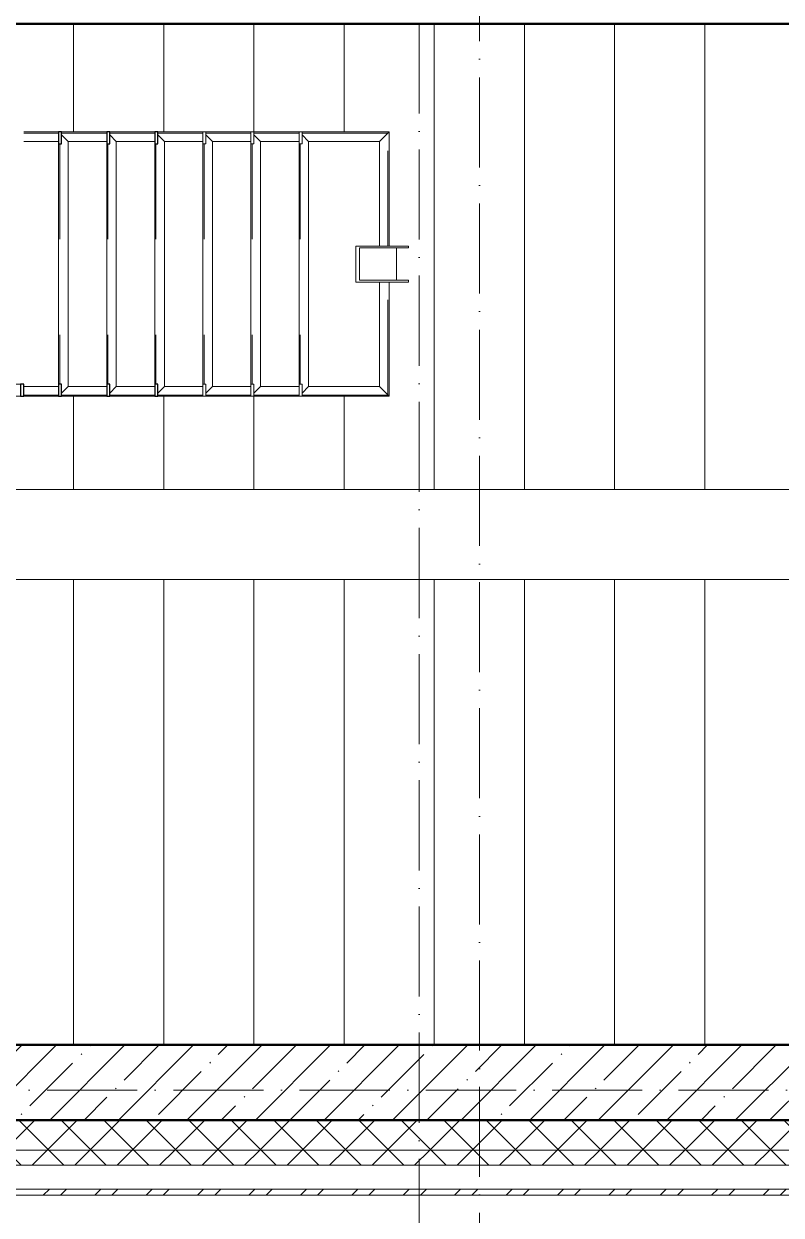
# Model space of a CAD drawing. Header units: millimetres. Extents: x -401725 to 250493, y 305116 to 802890.
# Drawn here: x 150763 to 153283, y 513880 to 517847 of the extents above; entities that cross this region are included whole.
import ezdxf

# ---------------------------------------------------------------- set-up
doc = ezdxf.new("R2010")
doc.units = ezdxf.units.MM
doc.linetypes.add('50_200_ШТРИХ_1Т_ш5_п1_п1_', pattern=[700, 500, -100, 0, -100])
doc.linetypes.add('Штрих', pattern=[635, 317.5, -317.5])
for name, color, linetype, lineweight in [('A-GENM-____-HDLN', 7, 'Штрих', 9), ('A-GENM-____-MCUT', 7, 'Continuous', 25), ('A-GENM-____-OTLN', 7, 'Continuous', 9), ('A-WALL-____-MCUT', 7, 'Continuous', 13), ('A-WALL-____-MCUT-1', 7, 'Continuous', 9), ('A-WALL-____-MCUT-2', 7, 'Continuous', 50), ('A-WALL-____-PATT-1', 7, 'Continuous', 9), ('A-WALL-FNSH-MCUT-1', 7, 'Continuous', 9), ('S-GRID-____-OTLN-1', 7, '50_200_ШТРИХ_1Т_ш5_п1_п1_', 9), ('S-STRS-____-OTLN-1', 7, 'Continuous', 9)]:
    doc.layers.add(name, color=color, linetype=linetype, lineweight=lineweight)
pattern_1 = [(45, (142429.06, 459015.94), (-70.71068, 70.71068), []), (135, (142429.06, 459015.94), (-70.71068, -70.71068), [])]

# ---------------------------------------------------------------- blocks, each defined once
blk = doc.blocks.new('ОМ_Труба_ГОСТ 8639-82 - ОМ_Труба_ГОСТ 8639-82-26350154-АР1_План отверстий 3 этажа в осях 1-64_Ю-ЯЯ')
at = {"layer": 'A-GENM-____-OTLN'}
for p, q in [((9439.1, 57971), (9439.1, 58091)), ((9439.1, 58091), (9614.1, 58091)), ((9614.1, 58085), (9451.2, 58085)), ((9451.2, 58085), (9451.2, 57977)), ((9574, 58085), (9574, 57977)), ((9614.1, 58091), (9614.1, 58085)), ((9614.1, 57971), (9439.1, 57971)), ((9451.2, 57977), (9614.1, 57977)), ((9614.1, 57977), (9614.1, 57971))]:
    blk.add_line(p, q, dxfattribs=at)
blk = doc.blocks.new('ОМ_Уголок_ГОСТ 8509-93 - ОМ_Уголок_ГОСТ 8509-93-26349651-АР1_План отверстий 3 этажа в осях 1-64_Ю-ЯЯ')
at = {"layer": 'A-GENM-____-HDLN'}
for p, q in [((4, -4), (380, -4)), ((500, -4), (876, -4))]:
    blk.add_line(p, q, dxfattribs=at)
at = {"layer": 'A-GENM-____-OTLN'}
for p, q in [((380, 0), (0, 0)), ((32, -32), (0, 0)), ((32, -32), (380, -32)), ((880, 0), (500, 0)), ((500, -32), (848, -32)), ((880, 0), (848, -32))]:
    blk.add_line(p, q, dxfattribs=at)
blk = doc.blocks.new('ОМ_Уголок_ГОСТ 8509-93 - ОМ_Уголок_ГОСТ 8509-93-V149-АР1_План отверстий 3 этажа в осях 1-64_Ю-ЯЯ')
at = {"layer": 'A-GENM-____-HDLN'}
blk.add_line((40, -4), (840, -4), dxfattribs=at)
at = {"layer": 'A-GENM-____-OTLN'}
for p, q in [((32, -32), (10, -10)), ((32, -32), (848, -32)), ((840, 0), (40, 0)), ((870, -10), (848, -32))]:
    blk.add_line(p, q, dxfattribs=at)
blk = doc.blocks.new('ОМ_Уголок_ГОСТ 8509-93 - ОМ_Уголок_ГОСТ 8509-93-19082047-АР1_План отверстий 3 этажа в осях 1-64_Ю-ЯЯ')
at = {"layer": 'A-GENM-____-HDLN'}
blk.add_line((10, -4), (296, -4), dxfattribs=at)
at = {"layer": 'A-GENM-____-OTLN'}
for p, q in [((300, 0), (10, 0)), ((32, -32), (10, -10)), ((32, -32), (268, -32)), ((300, 0), (268, -32))]:
    blk.add_line(p, q, dxfattribs=at)
blk = doc.blocks.new('ОМ_Уголок_ГОСТ 8509-93 - ОМ_Уголок_ГОСТ 8509-93-V150-АР1_План отверстий 3 этажа в осях 1-64_Ю-ЯЯ')
at = {"layer": 'A-GENM-____-HDLN'}
blk.add_line((4, -4), (290, -4), dxfattribs=at)
at = {"layer": 'A-GENM-____-OTLN'}
for p, q in [((290, 0), (0, 0)), ((32, -32), (0, 0)), ((32, -32), (268, -32)), ((290, -10), (268, -32))]:
    blk.add_line(p, q, dxfattribs=at)
blk = doc.blocks.new('ОМ_Уголок_ГОСТ 8509-93 - ОМ_Уголок_ГОСТ 8509-93-V151-АР1_План отверстий 3 этажа в осях 1-64_Ю-ЯЯ')
at = {"layer": 'A-GENM-____-HDLN'}
blk.add_line((10, -4), (160, -4), dxfattribs=at)
at = {"layer": 'A-GENM-____-OTLN'}
for p, q in [((160, 0), (10, 0)), ((32, -32), (10, -10)), ((32, -32), (160, -32))]:
    blk.add_line(p, q, dxfattribs=at)
blk = doc.blocks.new('ОМ_Уголок_ГОСТ 8509-93 - ОМ_Уголок_ГОСТ 8509-93-V152-АР1_План отверстий 3 этажа в осях 1-64_Ю-ЯЯ')
at = {"layer": 'A-GENM-____-HDLN'}
blk.add_line((140, -4), (290, -4), dxfattribs=at)
at = {"layer": 'A-GENM-____-OTLN'}
for p, q in [((290, 0), (140, 0)), ((140, -32), (268, -32)), ((290, -10), (268, -32))]:
    blk.add_line(p, q, dxfattribs=at)
blk = doc.blocks.new('ОМ_Уголок_ГОСТ 8509-93 - ОМ_Уголок_ГОСТ 8509-93-V154-АР1_План отверстий 3 этажа в осях 1-64_Ю-ЯЯ')
at = {"layer": 'A-GENM-____-HDLN'}
blk.add_line((44.3, -4), (160, -4), dxfattribs=at)
at = {"layer": 'A-GENM-____-OTLN'}
for p, q in [((160, 0), (44.3, 0)), ((44.3, -32), (160, -32))]:
    blk.add_line(p, q, dxfattribs=at)
blk = doc.blocks.new('ОМ_Уголок_ГОСТ 8509-93 - ОМ_Уголок_ГОСТ 8509-93-V155-АР1_План отверстий 3 этажа в осях 1-64_Ю-ЯЯ')
at = {"layer": 'A-GENM-____-HDLN'}
blk.add_line((140, -4), (255.7, -4), dxfattribs=at)
at = {"layer": 'A-GENM-____-OTLN'}
for p, q in [((255.7, 0), (140, 0)), ((140, -32), (255.7, -32))]:
    blk.add_line(p, q, dxfattribs=at)
blk = doc.blocks.new('ОМ_Полоса_Трапеция прямоугольная_Прокат_ГОСТ 103-2006 - ОМ_Полоса_Трапеция прямоугольная_Прокат_ГОСТ 103-2006-19082130-АР1_План отверстий 3 этажа в осях 1-64_Ю-ЯЯ')
at = {"layer": 'A-GENM-____-OTLN'}
for p, q in [((9250, 58471), (9260, 58471)), ((9250, 58431), (9250, 58471)), ((9260, 58471), (9260, 58431)), ((9260, 58431), (9250, 58431))]:
    blk.add_line(p, q, dxfattribs=at)
blk = doc.blocks.new('ОМ_Полоса_Трапеция прямоугольная_Прокат_ГОСТ 103-2006 - ОМ_Полоса_Трапеция прямоугольная_Прокат_ГОСТ 103-2006-V157-АР1_План отверстий 3 этажа в осях 1-64_Ю-ЯЯ')
at = {"layer": 'A-GENM-____-MCUT'}
for p, q in [((8780, 58471), (8770, 58471)), ((8770, 58471), (8770, 58431)), ((8780, 58431), (8780, 58471)), ((8770, 58431), (8780, 58431))]:
    blk.add_line(p, q, dxfattribs=at)
blk = doc.blocks.new('ОМ_Полоса_Трапеция прямоугольная_Прокат_ГОСТ 103-2006 - ОМ_Полоса_Трапеция прямоугольная_Прокат_ГОСТ 103-2006-V158-АР1_План отверстий 3 этажа в осях 1-64_Ю-ЯЯ')
at = {"layer": 'A-GENM-____-MCUT'}
for p, q in [((8620, 58471), (8610, 58471)), ((8610, 58471), (8610, 58431)), ((8620, 58431), (8620, 58471)), ((8610, 58431), (8620, 58431))]:
    blk.add_line(p, q, dxfattribs=at)
blk = doc.blocks.new('ОМ_Полоса_Трапеция прямоугольная_Прокат_ГОСТ 103-2006 - ОМ_Полоса_Трапеция прямоугольная_Прокат_ГОСТ 103-2006-V159-АР1_План отверстий 3 этажа в осях 1-64_Ю-ЯЯ')
at = {"layer": 'A-GENM-____-MCUT'}
for p, q in [((8460, 58471), (8450, 58471)), ((8450, 58471), (8450, 58431)), ((8460, 58431), (8460, 58471)), ((8450, 58431), (8460, 58431))]:
    blk.add_line(p, q, dxfattribs=at)
blk = doc.blocks.new('ОМ_Полоса_Трапеция прямоугольная_Прокат_ГОСТ 103-2006 - ОМ_Полоса_Трапеция прямоугольная_Прокат_ГОСТ 103-2006-19082170-АР1_План отверстий 3 этажа в осях 1-64_Ю-ЯЯ')
at = {"layer": 'A-GENM-____-OTLN'}
for p, q in [((9250, 57631), (9260, 57631)), ((9250, 57591), (9250, 57631)), ((9260, 57631), (9260, 57591)), ((9260, 57591), (9250, 57591))]:
    blk.add_line(p, q, dxfattribs=at)
blk = doc.blocks.new('ОМ_Полоса_Трапеция прямоугольная_Прокат_ГОСТ 103-2006 - ОМ_Полоса_Трапеция прямоугольная_Прокат_ГОСТ 103-2006-V160-АР1_План отверстий 3 этажа в осях 1-64_Ю-ЯЯ')
at = {"layer": 'A-GENM-____-MCUT'}
for p, q in [((8780, 57631), (8770, 57631)), ((8770, 57631), (8770, 57591)), ((8780, 57591), (8780, 57631)), ((8770, 57591), (8780, 57591))]:
    blk.add_line(p, q, dxfattribs=at)
blk = doc.blocks.new('ОМ_Полоса_Трапеция прямоугольная_Прокат_ГОСТ 103-2006 - ОМ_Полоса_Трапеция прямоугольная_Прокат_ГОСТ 103-2006-V161-АР1_План отверстий 3 этажа в осях 1-64_Ю-ЯЯ')
at = {"layer": 'A-GENM-____-MCUT'}
for p, q in [((8620, 57631), (8610, 57631)), ((8610, 57631), (8610, 57591)), ((8620, 57591), (8620, 57631)), ((8610, 57591), (8620, 57591))]:
    blk.add_line(p, q, dxfattribs=at)
blk = doc.blocks.new('ОМ_Полоса_Трапеция прямоугольная_Прокат_ГОСТ 103-2006 - ОМ_Полоса_Трапеция прямоугольная_Прокат_ГОСТ 103-2006-V162-АР1_План отверстий 3 этажа в осях 1-64_Ю-ЯЯ')
at = {"layer": 'A-GENM-____-MCUT'}
for p, q in [((8460, 57631), (8450, 57631)), ((8450, 57631), (8450, 57591)), ((8460, 57591), (8460, 57631)), ((8450, 57591), (8460, 57591))]:
    blk.add_line(p, q, dxfattribs=at)
blk = doc.blocks.new('ОМ_Полоса_Прокат_ГОСТ 103-2006 - ОМ_Полоса_Прокат_ГОСТ 103-2006-20723498-АР1_План отверстий 3 этажа в осях 1-64_Ю-ЯЯ')
at = {"layer": 'A-GENM-____-MCUT'}
for p, q in [((8334.3, 57631), (8322.8, 57631)), ((8322.8, 57631), (8322.8, 57591)), ((8334.3, 57591), (8334.3, 57631)), ((8322.8, 57591), (8334.3, 57591))]:
    blk.add_line(p, q, dxfattribs=at)
at = {"layer": 'A-GENM-____-OTLN'}
for p, q in [((7811.3, 57591), (7811.3, 57631)), ((7811.3, 57631), (8322.8, 57631)), ((8322.8, 57591), (7811.3, 57591))]:
    blk.add_line(p, q, dxfattribs=at)

msp = doc.modelspace()

# ---------------------------------------------------------------- hatches: boundary and pattern name
at = {"layer": 'A-WALL-____-PATT-1'}
h = msp.add_hatch(dxfattribs=at)
h.set_pattern_fill('FP_12', color=256, style=0, pattern_type=2)
h.set_pattern_definition([(45, (142429.06, 459015.94), (-114.04925, 114.04925), []), (45, (142543.1, 459015.94), (-114.04925, 114.04925), [201.612, -40.322, 3.353, -36.97])])
h.paths.add_polyline_path([(155479.0567, 514196.983), (155479.0567, 514446.983), (148979.0567, 514446.983), (148979.0567, 514196.983), (154787.2808, 514196.983)], flags=0)
h.paths.add_polyline_path([(147979.0567, 514196.983), (147979.0567, 514446.983), (147729.0567, 514446.983), (147729.0567, 514196.983)], flags=0)
h = msp.add_hatch(dxfattribs=at)
h.set_pattern_fill('FP_4', color=256, style=0, pattern_type=2)
h.set_pattern_definition(pattern_1)
h.paths.add_polyline_path([(216648.5309, 514096.983), (216729.0567, 514096.983), (216729.0567, 514196.983), (210379.0567, 514196.983), (210379.0567, 514096.983), (213113.6023, 514096.983)], flags=0)
h.paths.add_polyline_path([(206043.7451, 514096.983), (206429.0567, 514096.983), (206429.0567, 514190.983), (206354.0567, 514190.983), (206354.0567, 514196.983), (205404.0567, 514196.983), (205404.0567, 514190.983), (205329.0567, 514190.983), (205329.0567, 514096.983), (205679.0567, 514096.983)], flags=0)
h.paths.add_polyline_path([(207811.2094, 514096.983), (209379.0567, 514096.983), (209379.0567, 514196.983), (207504.0567, 514196.983), (207504.0567, 514190.983), (207429.0567, 514190.983), (207429.0567, 514096.983)], flags=0)
h.paths.add_polyline_path([(202404.0567, 514096.983), (203529.0567, 514096.983), (203529.0567, 514190.983), (203454.0567, 514190.983), (203454.0567, 514196.983), (202404.0567, 514196.983), (202404.0567, 514190.983), (202329.0567, 514190.983), (202329.0567, 514096.983), (202335.0567, 514096.983)], flags=0)
h.paths.add_polyline_path([(200529.0567, 514096.983), (200529.0567, 514190.983), (200454.0567, 514190.983), (200454.0567, 514196.983), (199404.0567, 514196.983), (199404.0567, 514190.983), (199329.0567, 514190.983), (199329.0567, 514096.983), (199857.6201, 514096.983)], flags=0)
h.paths.add_polyline_path([(196404.0567, 514096.983), (197529.0567, 514096.983), (197529.0567, 514190.983), (197454.0567, 514190.983), (197454.0567, 514196.983), (196404.0567, 514196.983), (196404.0567, 514190.983), (196329.0567, 514190.983), (196329.0567, 514096.983)], flags=0)
h.paths.add_polyline_path([(194454.0567, 514096.983), (194529.0567, 514096.983), (194529.0567, 514190.983), (194454.0567, 514190.983), (194454.0567, 514196.983), (193404.0567, 514196.983), (193404.0567, 514190.983), (193329.0567, 514190.983), (193329.0567, 514096.983), (193671.4951, 514096.983)], flags=0)
h.paths.add_polyline_path([(190679.0567, 514096.983), (191529.0567, 514096.983), (191529.0567, 514190.983), (191454.0567, 514190.983), (191454.0567, 514196.983), (190404.0567, 514196.983), (190404.0567, 514190.983), (190329.0567, 514190.983), (190329.0567, 514096.983), (190404.0567, 514096.983)], flags=0)
h.paths.add_polyline_path([(188369.1023, 514096.983), (188529.0567, 514096.983), (188529.0567, 514190.983), (188454.0567, 514190.983), (188454.0567, 514196.983), (186854.0567, 514196.983), (186854.0567, 514190.983), (186779.0567, 514190.983), (186779.0567, 514096.983), (187485.3701, 514096.983)], flags=0)
h.paths.add_polyline_path([(184834.1737, 514096.983), (184979.0567, 514096.983), (184979.0567, 514190.983), (184904.0567, 514190.983), (184904.0567, 514196.983), (183854.0567, 514196.983), (183854.0567, 514190.983), (183779.0567, 514190.983), (183779.0567, 514096.983)], flags=0)
h.paths.add_polyline_path([(181979.0567, 514096.983), (181979.0567, 514190.983), (181904.0567, 514190.983), (181904.0567, 514196.983), (180854.0567, 514196.983), (180854.0567, 514190.983), (180779.0567, 514190.983), (180779.0567, 514096.983), (181299.2451, 514096.983)], flags=0)
h.paths.add_polyline_path([(178648.0487, 514096.983), (178979.0567, 514096.983), (178979.0567, 514190.983), (178904.0567, 514190.983), (178904.0567, 514196.983), (177854.0567, 514196.983), (177854.0567, 514190.983), (177779.0567, 514190.983), (177779.0567, 514096.983), (178206.1826, 514096.983)], flags=0)
h.paths.add_polyline_path([(174854.0567, 514096.983), (175979.0567, 514096.983), (175979.0567, 514190.983), (175904.0567, 514190.983), (175904.0567, 514196.983), (174854.0567, 514196.983), (174854.0567, 514190.983), (174779.0567, 514190.983), (174779.0567, 514096.983), (174785.0567, 514096.983)], flags=0)
h.paths.add_polyline_path([(171779.0567, 514096.983), (172979.0567, 514096.983), (172979.0567, 514190.983), (172904.0567, 514190.983), (172904.0567, 514196.983), (171854.0567, 514196.983), (171854.0567, 514190.983), (171779.0567, 514190.983)], flags=0)
h.paths.add_polyline_path([(169979.0567, 514096.983), (169979.0567, 514190.983), (169904.0567, 514190.983), (169904.0567, 514196.983), (168854.0567, 514196.983), (168854.0567, 514190.983), (168779.0567, 514190.983), (168779.0567, 514096.983), (169810.7272, 514096.983)], flags=0)
h.paths.add_polyline_path([(165854.0567, 514096.983), (166979.0567, 514096.983), (166979.0567, 514190.983), (166904.0567, 514190.983), (166904.0567, 514196.983), (165854.0567, 514196.983), (165854.0567, 514190.983), (165779.0567, 514190.983), (165779.0567, 514096.983), (165785.0567, 514096.983)], flags=0)
h.paths.add_polyline_path([(163979.0567, 514096.983), (163979.0567, 514190.983), (163904.0567, 514190.983), (163904.0567, 514196.983), (162854.0567, 514196.983), (162854.0567, 514190.983), (162779.0567, 514190.983), (162779.0567, 514096.983), (163904.0567, 514096.983)], flags=0)
h.paths.add_polyline_path([(160629.0567, 514096.983), (160979.0567, 514096.983), (160979.0567, 514190.983), (160904.0567, 514190.983), (160904.0567, 514196.983), (159854.0567, 514196.983), (159854.0567, 514190.983), (159779.0567, 514190.983), (159779.0567, 514096.983), (160129.0567, 514096.983)], flags=0)
h.paths.add_polyline_path([(158779.0567, 514096.983), (158779.0567, 514190.983), (158704.0567, 514190.983), (158704.0567, 514196.983), (148979.0567, 514196.983), (148979.0567, 514096.983), (158322.2094, 514096.983)], flags=0)
h.paths.add_polyline_path([(147979.0567, 514096.983), (147979.0567, 514196.983), (139979.0567, 514196.983), (139979.0567, 514096.983), (145949.9594, 514096.983)], flags=0)
h = msp.add_hatch(dxfattribs=at)
h.set_pattern_fill('FP_4', color=256, style=0, pattern_type=2)
h.set_pattern_definition(pattern_1)
h.paths.add_polyline_path([(216729.0567, 514046.983), (216729.0567, 514096.983), (210379.0567, 514096.983), (210379.0567, 514046.983), (216648.5309, 514046.983)], flags=0)
h.paths.add_polyline_path([(209379.0567, 514046.983), (209379.0567, 514096.983), (207429.0567, 514096.983), (207429.0567, 514046.983), (207811.2094, 514046.983)], flags=0)
h.paths.add_polyline_path([(203529.0567, 514046.983), (203529.0567, 514096.983), (202329.0567, 514096.983), (202329.0567, 514046.983), (202508.8166, 514046.983)], flags=0)
h.paths.add_polyline_path([(206043.7451, 514046.983), (206429.0567, 514046.983), (206429.0567, 514096.983), (205329.0567, 514096.983), (205329.0567, 514046.983)], flags=0)
h.paths.add_polyline_path([(199857.6201, 514046.983), (200529.0567, 514046.983), (200529.0567, 514096.983), (199329.0567, 514096.983), (199329.0567, 514046.983)], flags=0)
h.paths.add_polyline_path([(197529.0567, 514046.983), (197529.0567, 514096.983), (196329.0567, 514096.983), (196329.0567, 514046.983), (197206.4237, 514046.983)], flags=0)
h.paths.add_polyline_path([(194529.0567, 514046.983), (194529.0567, 514096.983), (193329.0567, 514096.983), (193329.0567, 514046.983), (193671.4951, 514046.983)], flags=0)
h.paths.add_polyline_path([(191529.0567, 514046.983), (191529.0567, 514096.983), (190329.0567, 514096.983), (190329.0567, 514046.983), (191020.2987, 514046.983)], flags=0)
h.paths.add_polyline_path([(188529.0567, 514046.983), (188529.0567, 514096.983), (186779.0567, 514096.983), (186779.0567, 514046.983), (188369.1023, 514046.983)], flags=0)
h.paths.add_polyline_path([(184979.0567, 514046.983), (184979.0567, 514096.983), (183779.0567, 514096.983), (183779.0567, 514046.983), (184834.1737, 514046.983)], flags=0)
h.paths.add_polyline_path([(181979.0567, 514046.983), (181979.0567, 514096.983), (180779.0567, 514096.983), (180779.0567, 514046.983), (181299.2451, 514046.983)], flags=0)
h.paths.add_polyline_path([(178979.0567, 514046.983), (178979.0567, 514096.983), (177779.0567, 514096.983), (177779.0567, 514046.983), (178648.0487, 514046.983)], flags=0)
h.paths.add_polyline_path([(174779.0567, 514046.983), (175979.0567, 514046.983), (175979.0567, 514096.983), (174779.0567, 514096.983)], flags=0)
h.paths.add_polyline_path([(172461.9237, 514046.983), (172979.0567, 514046.983), (172979.0567, 514096.983), (171779.0567, 514096.983), (171779.0567, 514046.983)], flags=0)
h.paths.add_polyline_path([(169810.7272, 514046.983), (169979.0567, 514046.983), (169979.0567, 514096.983), (168779.0567, 514096.983), (168779.0567, 514046.983), (168926.9951, 514046.983)], flags=0)
h.paths.add_polyline_path([(166979.0567, 514046.983), (166979.0567, 514096.983), (165779.0567, 514096.983), (165779.0567, 514046.983), (166275.7987, 514046.983)], flags=0)
h.paths.add_polyline_path([(163624.6022, 514046.983), (163979.0567, 514046.983), (163979.0567, 514096.983), (162779.0567, 514096.983), (162779.0567, 514046.983)], flags=0)
h.paths.add_polyline_path([(160973.4058, 514046.983), (160979.0567, 514046.983), (160979.0567, 514096.983), (159779.0567, 514096.983), (159779.0567, 514046.983), (160089.6737, 514046.983)], flags=0)
h.paths.add_polyline_path([(158322.2094, 514046.983), (158779.0567, 514046.983), (158779.0567, 514096.983), (148979.0567, 514096.983), (148979.0567, 514046.983), (156554.7451, 514046.983)], flags=0)
h.paths.add_polyline_path([(147979.0567, 514046.983), (147979.0567, 514096.983), (139879.0567, 514096.983), (139879.0567, 514046.983), (145949.9594, 514046.983)], flags=0)
h = msp.add_hatch(dxfattribs=at)
h.set_pattern_fill('FP_6', color=256, style=0, pattern_type=2)
h.set_pattern_definition([(45, (142429.06, 459015.94), (-85.53659, 85.53659), []), (45, (142486.08, 459015.94), (-85.53659, 85.53659), [])])
h.paths.add_polyline_path([(187485.3701, 513946.983), (187644.0567, 513946.983), (187644.0567, 513966.983), (186779.0567, 513966.983), (186779.0567, 513946.983)], flags=0)
h.paths.add_polyline_path([(184979.0567, 513946.983), (184979.0567, 513966.983), (183779.0567, 513966.983), (183779.0567, 513946.983), (184834.1737, 513946.983)], flags=0)
h.paths.add_polyline_path([(181979.0567, 513946.983), (181979.0567, 513966.983), (180779.0567, 513966.983), (180779.0567, 513946.983), (181299.2451, 513946.983)], flags=0)
h.paths.add_polyline_path([(178979.0567, 513946.983), (178979.0567, 513966.983), (177779.0567, 513966.983), (177779.0567, 513946.983), (178648.0487, 513946.983)], flags=0)
h.paths.add_polyline_path([(175979.0567, 513946.983), (175979.0567, 513966.983), (174779.0567, 513966.983), (174779.0567, 513946.983), (175113.1201, 513946.983)], flags=0)
h.paths.add_polyline_path([(172461.9237, 513946.983), (172979.0567, 513946.983), (172979.0567, 513966.983), (171779.0567, 513966.983), (171779.0567, 513946.983)], flags=0)
h.paths.add_polyline_path([(169810.7272, 513946.983), (169979.0567, 513946.983), (169979.0567, 513966.983), (168779.0567, 513966.983), (168779.0567, 513946.983), (168926.9951, 513946.983)], flags=0)
h.paths.add_polyline_path([(165779.0567, 513946.983), (166979.0567, 513946.983), (166979.0567, 513966.983), (165779.0567, 513966.983)], flags=0)
h.paths.add_polyline_path([(162779.0567, 513946.983), (163979.0567, 513946.983), (163979.0567, 513966.983), (162779.0567, 513966.983)], flags=0)
h.paths.add_polyline_path([(159779.0567, 513946.983), (160979.0567, 513946.983), (160979.0567, 513966.983), (159779.0567, 513966.983)], flags=0)
h.paths.add_polyline_path([(158779.0567, 513946.983), (158779.0567, 513966.983), (148979.0567, 513966.983), (148979.0567, 513946.983), (158322.2094, 513946.983)], flags=0)
h.paths.add_polyline_path([(147979.0567, 513946.983), (147979.0567, 513966.983), (139749.0567, 513966.983), (139749.0567, 513946.983), (145949.9594, 513946.983)], flags=0)

# ---------------------------------------------------------------- linework, layer by layer
at = {"layer": 'A-WALL-____-MCUT'}
msp.add_line((148979.0567, 513966.983), (158779.0567, 513966.983), dxfattribs=at)
at = {"layer": 'A-WALL-____-MCUT-1'}
for p, q in [((158779.0567, 514096.983), (148979.0567, 514096.983)), ((158779.0567, 514046.983), (148979.0567, 514046.983))]:
    msp.add_line(p, q, dxfattribs=at)
at = {"layer": 'A-WALL-____-MCUT-2'}
for p, q in [((150029.0567, 517846.983), (155479.0567, 517846.983)), ((155479.0567, 514446.983), (148979.0567, 514446.983)), ((155479.0567, 514196.983), (148979.0567, 514196.983))]:
    msp.add_line(p, q, dxfattribs=at)
at = {"layer": 'A-WALL-FNSH-MCUT-1'}
msp.add_line((148979.0567, 513946.983), (158779.0567, 513946.983), dxfattribs=at)
at = {"layer": 'S-GRID-____-OTLN-1', "color": 251, "ltscale": 0.6, "true_color": 0x636466}
for p, q in [((152079.0567, 512087.6381), (152079.0567, 549908.7924)), ((152279.0567, 511907.5288), (152279.0567, 549644.5424)), ((246503.4633, 514296.983), (137760.2865, 514296.983))]:
    msp.add_line(p, q, dxfattribs=at)
at = {"layer": 'S-STRS-____-OTLN-1'}
for p, q in [((150929.0567, 517846.983), (150929.0567, 517486.983)), ((150929.0567, 517846.983), (150929.0567, 517486.983)), ((151229.0567, 517846.983), (151229.0567, 517486.983)), ((151229.0567, 517846.983), (151229.0567, 517486.983)), ((151529.0567, 517846.983), (151529.0567, 517486.983)), ((151529.0567, 517846.983), (151529.0567, 517486.983)), ((151829.0567, 517846.983), (151829.0567, 517486.983)), ((151829.0567, 517846.983), (151829.0567, 517486.983)), ((152129.0567, 517846.983), (152129.0567, 516296.983)), ((152129.0567, 517846.983), (152129.0567, 516296.983)), ((152429.0567, 517846.983), (152429.0567, 516296.983)), ((152429.0567, 517846.983), (152429.0567, 516296.983)), ((152729.0567, 517846.983), (152729.0567, 516296.983)), ((152729.0567, 517846.983), (152729.0567, 516296.983)), ((153029.0567, 517846.983), (153029.0567, 516296.983)), ((153029.0567, 517846.983), (153029.0567, 516296.983)), ((150929.0567, 516606.983), (150929.0567, 516296.983)), ((150929.0567, 516606.983), (150929.0567, 516296.983)), ((151229.0567, 516606.983), (151229.0567, 516296.983)), ((151229.0567, 516606.983), (151229.0567, 516296.983)), ((151529.0567, 516606.983), (151529.0567, 516296.983)), ((151529.0567, 516606.983), (151529.0567, 516296.983)), ((151829.0567, 516606.983), (151829.0567, 516296.983)), ((151829.0567, 516606.983), (151829.0567, 516296.983)), ((150629.0567, 516296.983), (150929.0567, 516296.983)), ((150929.0567, 516296.983), (151229.0567, 516296.983)), ((151229.0567, 516296.983), (151529.0567, 516296.983)), ((151529.0567, 516296.983), (151829.0567, 516296.983)), ((151829.0567, 516296.983), (152129.0567, 516296.983)), ((152129.0567, 516296.983), (152429.0567, 516296.983)), ((152429.0567, 516296.983), (152729.0567, 516296.983)), ((152729.0567, 516296.983), (153029.0567, 516296.983)), ((153029.0567, 516296.983), (153329.0567, 516296.983)), ((150929.0567, 515996.983), (150629.0567, 515996.983)), ((151229.0567, 515996.983), (150929.0567, 515996.983)), ((150929.0567, 514446.983), (150929.0567, 515996.983)), ((150929.0567, 514446.983), (150929.0567, 515996.983)), ((151529.0567, 515996.983), (151229.0567, 515996.983)), ((151229.0567, 514446.983), (151229.0567, 515996.983)), ((151229.0567, 514446.983), (151229.0567, 515996.983)), ((151829.0567, 515996.983), (151529.0567, 515996.983)), ((151529.0567, 514446.983), (151529.0567, 515996.983)), ((151529.0567, 514446.983), (151529.0567, 515996.983)), ((152129.0567, 515996.983), (151829.0567, 515996.983)), ((151829.0567, 514446.983), (151829.0567, 515996.983)), ((151829.0567, 514446.983), (151829.0567, 515996.983)), ((152429.0567, 515996.983), (152129.0567, 515996.983)), ((152129.0567, 514446.983), (152129.0567, 515996.983)), ((152129.0567, 514446.983), (152129.0567, 515996.983)), ((152729.0567, 515996.983), (152429.0567, 515996.983)), ((152429.0567, 514446.983), (152429.0567, 515996.983)), ((152429.0567, 514446.983), (152429.0567, 515996.983)), ((153029.0567, 515996.983), (152729.0567, 515996.983)), ((152729.0567, 514446.983), (152729.0567, 515996.983)), ((152729.0567, 514446.983), (152729.0567, 515996.983)), ((153329.0567, 515996.983), (153029.0567, 515996.983)), ((153029.0567, 514446.983), (153029.0567, 515996.983)), ((153029.0567, 514446.983), (153029.0567, 515996.983))]:
    msp.add_line(p, q, dxfattribs=at)

# ---------------------------------------------------------------- block references
at = {"layer": 'A-GENM-____-OTLN', "extrusion": (0, 0, -1)}
for name, p in [('ОМ_Уголок_ГОСТ 8509-93 - ОМ_Уголок_ГОСТ 8509-93-V155-АР1_План отверстий 3 этажа в осях 1-64_Ю-ЯЯ', (-151019.0567, 517486.983)), ('ОМ_Уголок_ГОСТ 8509-93 - ОМ_Уголок_ГОСТ 8509-93-V152-АР1_План отверстий 3 этажа в осях 1-64_Ю-ЯЯ', (-151179.0567, 517486.983)), ('ОМ_Уголок_ГОСТ 8509-93 - ОМ_Уголок_ГОСТ 8509-93-V152-АР1_План отверстий 3 этажа в осях 1-64_Ю-ЯЯ', (-151339.0567, 517486.983)), ('ОМ_Уголок_ГОСТ 8509-93 - ОМ_Уголок_ГОСТ 8509-93-V152-АР1_План отверстий 3 этажа в осях 1-64_Ю-ЯЯ', (-151499.0567, 517486.983)), ('ОМ_Уголок_ГОСТ 8509-93 - ОМ_Уголок_ГОСТ 8509-93-V152-АР1_План отверстий 3 этажа в осях 1-64_Ю-ЯЯ', (-151659.0567, 517486.983)), ('ОМ_Уголок_ГОСТ 8509-93 - ОМ_Уголок_ГОСТ 8509-93-V152-АР1_План отверстий 3 этажа в осях 1-64_Ю-ЯЯ', (-151819.0567, 517486.983)), ('ОМ_Уголок_ГОСТ 8509-93 - ОМ_Уголок_ГОСТ 8509-93-V150-АР1_План отверстий 3 этажа в осях 1-64_Ю-ЯЯ', (-151979.0567, 517486.983))]:
    msp.add_blockref(name, p, dxfattribs=at)
at = {"layer": 'A-GENM-____-OTLN'}
for name, p in [('ОМ_Полоса_Трапеция прямоугольная_Прокат_ГОСТ 103-2006 - ОМ_Полоса_Трапеция прямоугольная_Прокат_ГОСТ 103-2006-V159-АР1_План отверстий 3 этажа в осях 1-64_Ю-ЯЯ', (142429.0567, 459015.941)), ('ОМ_Полоса_Трапеция прямоугольная_Прокат_ГОСТ 103-2006 - ОМ_Полоса_Трапеция прямоугольная_Прокат_ГОСТ 103-2006-V158-АР1_План отверстий 3 этажа в осях 1-64_Ю-ЯЯ', (142429.0567, 459015.941)), ('ОМ_Полоса_Трапеция прямоугольная_Прокат_ГОСТ 103-2006 - ОМ_Полоса_Трапеция прямоугольная_Прокат_ГОСТ 103-2006-V157-АР1_План отверстий 3 этажа в осях 1-64_Ю-ЯЯ', (142429.0567, 459015.941)), ('ОМ_Полоса_Трапеция прямоугольная_Прокат_ГОСТ 103-2006 - ОМ_Полоса_Трапеция прямоугольная_Прокат_ГОСТ 103-2006-19082130-АР1_План отверстий 3 этажа в осях 1-64_Ю-ЯЯ', (142109.0567, 459015.941)), ('ОМ_Полоса_Трапеция прямоугольная_Прокат_ГОСТ 103-2006 - ОМ_Полоса_Трапеция прямоугольная_Прокат_ГОСТ 103-2006-19082130-АР1_План отверстий 3 этажа в осях 1-64_Ю-ЯЯ', (142269.0567, 459015.941)), ('ОМ_Полоса_Трапеция прямоугольная_Прокат_ГОСТ 103-2006 - ОМ_Полоса_Трапеция прямоугольная_Прокат_ГОСТ 103-2006-19082130-АР1_План отверстий 3 этажа в осях 1-64_Ю-ЯЯ', (142429.0567, 459015.941)), ('ОМ_Труба_ГОСТ 8639-82 - ОМ_Труба_ГОСТ 8639-82-26350154-АР1_План отверстий 3 этажа в осях 1-64_Ю-ЯЯ', (142429.0567, 459015.941)), ('ОМ_Полоса_Прокат_ГОСТ 103-2006 - ОМ_Полоса_Прокат_ГОСТ 103-2006-20723498-АР1_План отверстий 3 этажа в осях 1-64_Ю-ЯЯ', (142429.0567, 459015.941)), ('ОМ_Полоса_Трапеция прямоугольная_Прокат_ГОСТ 103-2006 - ОМ_Полоса_Трапеция прямоугольная_Прокат_ГОСТ 103-2006-V162-АР1_План отверстий 3 этажа в осях 1-64_Ю-ЯЯ', (142429.0567, 459015.941)), ('ОМ_Полоса_Трапеция прямоугольная_Прокат_ГОСТ 103-2006 - ОМ_Полоса_Трапеция прямоугольная_Прокат_ГОСТ 103-2006-V161-АР1_План отверстий 3 этажа в осях 1-64_Ю-ЯЯ', (142429.0567, 459015.941)), ('ОМ_Полоса_Трапеция прямоугольная_Прокат_ГОСТ 103-2006 - ОМ_Полоса_Трапеция прямоугольная_Прокат_ГОСТ 103-2006-V160-АР1_План отверстий 3 этажа в осях 1-64_Ю-ЯЯ', (142429.0567, 459015.941)), ('ОМ_Полоса_Трапеция прямоугольная_Прокат_ГОСТ 103-2006 - ОМ_Полоса_Трапеция прямоугольная_Прокат_ГОСТ 103-2006-19082170-АР1_План отверстий 3 этажа в осях 1-64_Ю-ЯЯ', (142109.0567, 459015.941)), ('ОМ_Полоса_Трапеция прямоугольная_Прокат_ГОСТ 103-2006 - ОМ_Полоса_Трапеция прямоугольная_Прокат_ГОСТ 103-2006-19082170-АР1_План отверстий 3 этажа в осях 1-64_Ю-ЯЯ', (142269.0567, 459015.941)), ('ОМ_Полоса_Трапеция прямоугольная_Прокат_ГОСТ 103-2006 - ОМ_Полоса_Трапеция прямоугольная_Прокат_ГОСТ 103-2006-19082170-АР1_План отверстий 3 этажа в осях 1-64_Ю-ЯЯ', (142429.0567, 459015.941))]:
    msp.add_blockref(name, p, dxfattribs=at)
at = {"layer": 'A-GENM-____-OTLN', "extrusion": (0, 0, -1)}
for name, p, rotation in [('ОМ_Уголок_ГОСТ 8509-93 - ОМ_Уголок_ГОСТ 8509-93-V149-АР1_План отверстий 3 этажа в осях 1-64_Ю-ЯЯ', (-150879.0567, 517486.983), 269.9999999999989), ('ОМ_Уголок_ГОСТ 8509-93 - ОМ_Уголок_ГОСТ 8509-93-V149-АР1_План отверстий 3 этажа в осях 1-64_Ю-ЯЯ', (-151039.0567, 517486.983), 269.9999999999989), ('ОМ_Уголок_ГОСТ 8509-93 - ОМ_Уголок_ГОСТ 8509-93-V149-АР1_План отверстий 3 этажа в осях 1-64_Ю-ЯЯ', (-151199.0567, 517486.983), 269.9999999999989), ('ОМ_Уголок_ГОСТ 8509-93 - ОМ_Уголок_ГОСТ 8509-93-V149-АР1_План отверстий 3 этажа в осях 1-64_Ю-ЯЯ', (-151359.0567, 517486.983), 269.9999999999989), ('ОМ_Уголок_ГОСТ 8509-93 - ОМ_Уголок_ГОСТ 8509-93-V149-АР1_План отверстий 3 этажа в осях 1-64_Ю-ЯЯ', (-151519.0567, 517486.983), 269.9999999999989), ('ОМ_Уголок_ГОСТ 8509-93 - ОМ_Уголок_ГОСТ 8509-93-V149-АР1_План отверстий 3 этажа в осях 1-64_Ю-ЯЯ', (-151679.0567, 517486.983), 269.9999999999989), ('ОМ_Уголок_ГОСТ 8509-93 - ОМ_Уголок_ГОСТ 8509-93-26349651-АР1_План отверстий 3 этажа в осях 1-64_Ю-ЯЯ', (-151979.0567, 516606.983), 89.99999999999908), ('ОМ_Уголок_ГОСТ 8509-93 - ОМ_Уголок_ГОСТ 8509-93-V154-АР1_План отверстий 3 этажа в осях 1-64_Ю-ЯЯ', (-150719.0567, 516606.983), 180), ('ОМ_Уголок_ГОСТ 8509-93 - ОМ_Уголок_ГОСТ 8509-93-V151-АР1_План отверстий 3 этажа в осях 1-64_Ю-ЯЯ', (-150879.0567, 516606.983), 180), ('ОМ_Уголок_ГОСТ 8509-93 - ОМ_Уголок_ГОСТ 8509-93-V151-АР1_План отверстий 3 этажа в осях 1-64_Ю-ЯЯ', (-151039.0567, 516606.983), 180), ('ОМ_Уголок_ГОСТ 8509-93 - ОМ_Уголок_ГОСТ 8509-93-V151-АР1_План отверстий 3 этажа в осях 1-64_Ю-ЯЯ', (-151199.0567, 516606.983), 180), ('ОМ_Уголок_ГОСТ 8509-93 - ОМ_Уголок_ГОСТ 8509-93-V151-АР1_План отверстий 3 этажа в осях 1-64_Ю-ЯЯ', (-151359.0567, 516606.983), 180), ('ОМ_Уголок_ГОСТ 8509-93 - ОМ_Уголок_ГОСТ 8509-93-V151-АР1_План отверстий 3 этажа в осях 1-64_Ю-ЯЯ', (-151519.0567, 516606.983), 180), ('ОМ_Уголок_ГОСТ 8509-93 - ОМ_Уголок_ГОСТ 8509-93-19082047-АР1_План отверстий 3 этажа в осях 1-64_Ю-ЯЯ', (-151679.0567, 516606.983), 180)]:
    msp.add_blockref(name, p, dxfattribs=dict(at, rotation=rotation))

doc.saveas('drawing.dxf')
